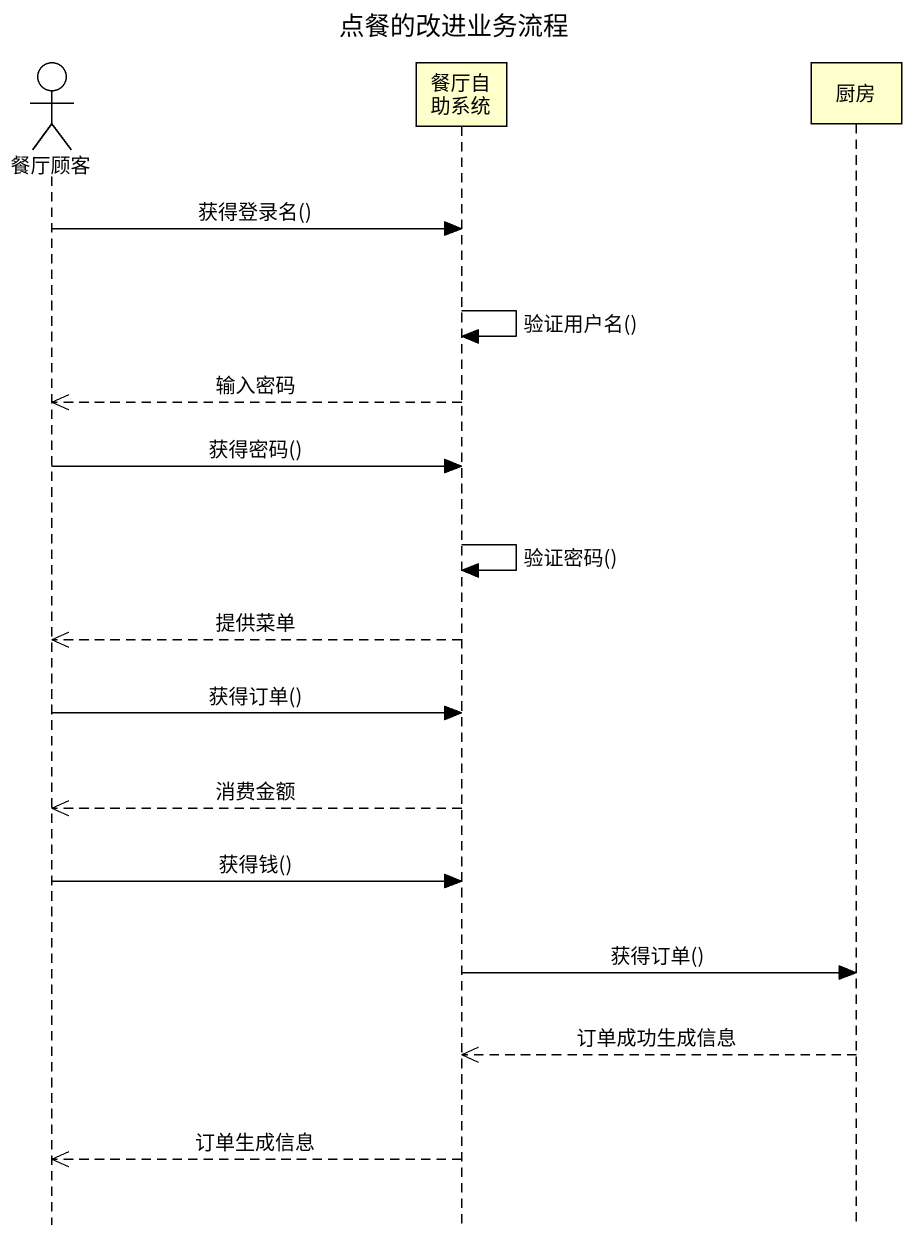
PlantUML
@startuml
title 点餐的改进业务流程
hide footbox
actor 餐厅顾客
participant 餐厅自助系统
participant 厨房

餐厅顾客 -> 餐厅自助系统 : 获得登录名()
餐厅自助系统 -> 餐厅自助系统 : 验证用户名()
餐厅自助系统 -->> 餐厅顾客 : 输入密码
餐厅顾客 -> 餐厅自助系统 : 获得密码()
餐厅自助系统 -> 餐厅自助系统 : 验证密码()
餐厅自助系统 -->> 餐厅顾客 : 提供菜单
餐厅顾客 -> 餐厅自助系统 : 获得订单()
餐厅自助系统 -->> 餐厅顾客 : 消费金额
餐厅顾客 -> 餐厅自助系统 : 获得钱()
餐厅自助系统 -> 厨房 : 获得订单()
厨房 -->> 餐厅自助系统 : 订单成功生成信息
餐厅自助系统 -->> 餐厅顾客 : 订单生成信息
@enduml
